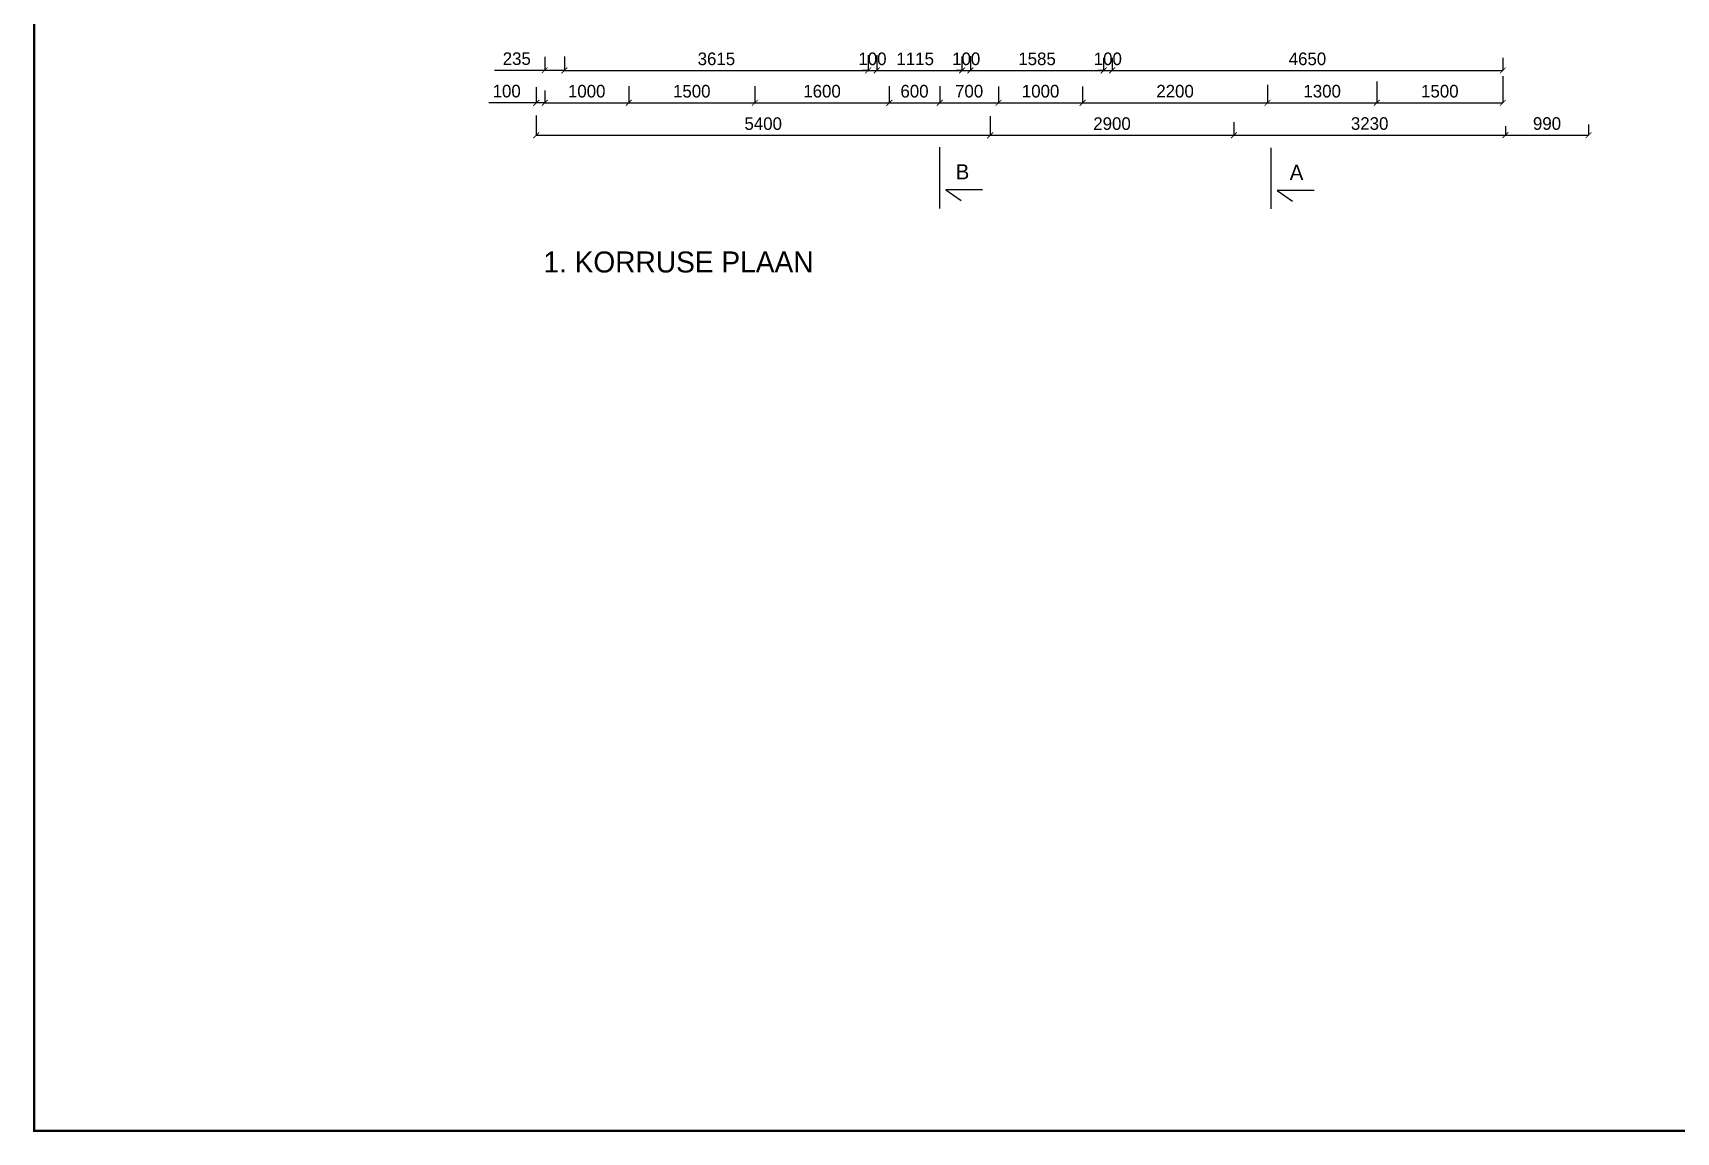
# Model space of a CAD drawing. Header units: millimetres. Extents: x -183747 to 314141, y 291435 to 411008.
# Drawn here: x 48189 to 67739, y 371139 to 384222 of the extents above; entities that cross this region are included whole.
import ezdxf

# ---------------------------------------------------------------- set-up
doc = ezdxf.new("R2010")
doc.units = ezdxf.units.MM
for name, color, linetype in [('pun', 1, 'Continuous'), ('raam', 7, 'Continuous'), ('TEKST', 7, 'Continuous'), ('uks', 5, 'Continuous')]:
    doc.layers.add(name, color=color, linetype=linetype)
doc.dimstyles.new('ISO-25', dxfattribs={"dimtxt": 2.5, "dimasz": 2.5, "dimexe": 1.25, "dimexo": 0.625, "dimgap": 6.25, "dimtad": 1, "dimdec": 0, "dimtxsty": 'Standard', "dimcen": 2.5, "dimadec": 0, "dimazin": 0, "dimtfac": 1, "dimtdec": 0, "dimtmove": 0, "dimatfit": 3, "dimfxl": 0, "dimarcsym": 0})

# ---------------------------------------------------------------- blocks, each defined once
blk = doc.blocks.new('ca3l')
at = {"color": 0, "linetype": 'ByBlock', "const_width": 0.14}
blk.add_lwpolyline([(192, 0), (192, 143), (0, 143), (0, 0)], close=True, dxfattribs=at)
blk = doc.blocks.new('_ArchTick')
at = {"color": 0, "linetype": 'ByBlock', "const_width": 0.15}
blk.add_lwpolyline([(-0.5, -0.5), (0.5, 0.5)], dxfattribs=at)
blk = doc.blocks.new('*D135')
at = {"layer": 'Defpoints', "color": 0}
for p in [(62878, 383608), (64178, 383650), (64178, 383390)]:
    blk.add_point(p, dxfattribs=at)
at = {"layer": 'pun', "color": 0, "lineweight": -2}
for p, q in [((62878, 383602), (62878, 383388)), ((64178, 383643), (64178, 383388)), ((62878, 383390), (64178, 383390))]:
    blk.add_line(p, q, dxfattribs=at)
at = {"layer": 'pun', "color": 0, "lineweight": -2, "xscale": 70, "yscale": 70, "zscale": 70, "rotation": 180}
blk.add_blockref('_ArchTick', (62878, 383390), dxfattribs=at)
at = {"layer": 'pun', "color": 0, "lineweight": -2, "xscale": 70, "yscale": 70, "zscale": 70}
blk.add_blockref('_ArchTick', (64178, 383390), dxfattribs=at)
at = {"layer": 'pun', "color": 0, "insert": (63528, 383527), "char_height": 150, "attachment_point": 5}
blk.add_mtext('1300', dxfattribs=at)
blk = doc.blocks.new('*D134')
at = {"layer": 'Defpoints', "color": 0}
for p in [(60678, 383584), (62878, 383486), (62878, 383390)]:
    blk.add_point(p, dxfattribs=at)
at = {"layer": 'pun', "color": 0, "lineweight": -2}
for p, q in [((60678, 383577), (60678, 383388)), ((60678, 383390), (62878, 383390)), ((62878, 383479), (62878, 383388))]:
    blk.add_line(p, q, dxfattribs=at)
at = {"layer": 'pun', "color": 0, "lineweight": -2, "xscale": 70, "yscale": 70, "zscale": 70, "rotation": 180}
blk.add_blockref('_ArchTick', (60678, 383390), dxfattribs=at)
at = {"layer": 'pun', "color": 0, "lineweight": -2, "xscale": 70, "yscale": 70, "zscale": 70}
blk.add_blockref('_ArchTick', (62878, 383390), dxfattribs=at)
at = {"layer": 'pun', "color": 0, "insert": (61778, 383527), "char_height": 150, "attachment_point": 5}
blk.add_mtext('2200', dxfattribs=at)
blk = doc.blocks.new('*D133')
at = {"layer": 'Defpoints', "color": 0}
for p in [(60928, 383923), (61028, 383929), (61028, 383775)]:
    blk.add_point(p, dxfattribs=at)
at = {"layer": 'pun', "color": 0, "lineweight": -2}
for p, q in [((60928, 383917), (60928, 383773)), ((61028, 383923), (61028, 383773)), ((60928, 383775), (60858, 383775)), ((60928, 383775), (61028, 383775)), ((61028, 383775), (61098, 383775))]:
    blk.add_line(p, q, dxfattribs=at)
at = {"layer": 'pun', "color": 0, "lineweight": -2, "xscale": 70, "yscale": 70, "zscale": 70}
blk.add_blockref('_ArchTick', (60928, 383775), dxfattribs=at)
at = {"layer": 'pun', "color": 0, "lineweight": -2, "xscale": 70, "yscale": 70, "zscale": 70, "rotation": 180}
blk.add_blockref('_ArchTick', (61028, 383775), dxfattribs=at)
at = {"layer": 'pun', "color": 0, "insert": (60978, 383912), "char_height": 150, "attachment_point": 5}
blk.add_mtext('100', dxfattribs=at)
blk = doc.blocks.new('*D132')
at = {"layer": 'Defpoints', "color": 0}
for p in [(59678, 383590), (60678, 383590), (60678, 383390)]:
    blk.add_point(p, dxfattribs=at)
at = {"layer": 'pun', "color": 0, "lineweight": -2}
for p, q in [((59678, 383584), (59678, 383388)), ((60678, 383584), (60678, 383388)), ((59678, 383390), (60678, 383390))]:
    blk.add_line(p, q, dxfattribs=at)
at = {"layer": 'pun', "color": 0, "lineweight": -2, "xscale": 70, "yscale": 70, "zscale": 70, "rotation": 180}
blk.add_blockref('_ArchTick', (59678, 383390), dxfattribs=at)
at = {"layer": 'pun', "color": 0, "lineweight": -2, "xscale": 70, "yscale": 70, "zscale": 70}
blk.add_blockref('_ArchTick', (60678, 383390), dxfattribs=at)
at = {"layer": 'pun', "color": 0, "insert": (60178, 383527), "char_height": 150, "attachment_point": 5}
blk.add_mtext('1000', dxfattribs=at)
blk = doc.blocks.new('*D130')
at = {"layer": 'Defpoints', "color": 0}
for p in [(61028, 383929), (65678, 383929), (65678, 383775)]:
    blk.add_point(p, dxfattribs=at)
at = {"layer": 'pun', "color": 0, "lineweight": -2}
for p, q in [((61028, 383923), (61028, 383773)), ((65678, 383923), (65678, 383773)), ((61028, 383775), (65678, 383775))]:
    blk.add_line(p, q, dxfattribs=at)
at = {"layer": 'pun', "color": 0, "lineweight": -2, "xscale": 70, "yscale": 70, "zscale": 70, "rotation": 180}
blk.add_blockref('_ArchTick', (61028, 383775), dxfattribs=at)
at = {"layer": 'pun', "color": 0, "lineweight": -2, "xscale": 70, "yscale": 70, "zscale": 70}
blk.add_blockref('_ArchTick', (65678, 383775), dxfattribs=at)
at = {"layer": 'pun', "color": 0, "insert": (63353, 383912), "char_height": 150, "attachment_point": 5}
blk.add_mtext('4650', dxfattribs=at)
blk = doc.blocks.new('*D129')
at = {"layer": 'Defpoints', "color": 0}
for p in [(65678, 383713), (64178, 383486), (65678, 383390)]:
    blk.add_point(p, dxfattribs=at)
at = {"layer": 'pun', "color": 0, "lineweight": -2}
for p, q in [((65678, 383707), (65678, 383388)), ((64178, 383479), (64178, 383388)), ((64178, 383390), (65678, 383390))]:
    blk.add_line(p, q, dxfattribs=at)
at = {"layer": 'pun', "color": 0, "lineweight": -2, "xscale": 70, "yscale": 70, "zscale": 70, "rotation": 180}
blk.add_blockref('_ArchTick', (64178, 383390), dxfattribs=at)
at = {"layer": 'pun', "color": 0, "lineweight": -2, "xscale": 70, "yscale": 70, "zscale": 70}
blk.add_blockref('_ArchTick', (65678, 383390), dxfattribs=at)
at = {"layer": 'pun', "color": 0, "insert": (64928, 383527), "char_height": 150, "attachment_point": 5}
blk.add_mtext('1500', dxfattribs=at)
blk = doc.blocks.new('*D120')
at = {"layer": 'Defpoints', "color": 0}
for p in [(56779, 383592), (58378, 383592), (58378, 383390)]:
    blk.add_point(p, dxfattribs=at)
at = {"layer": 'pun', "color": 0, "lineweight": -2}
for p, q in [((56779, 383586), (56779, 383388)), ((58378, 383586), (58378, 383388)), ((56779, 383390), (58378, 383390))]:
    blk.add_line(p, q, dxfattribs=at)
at = {"layer": 'pun', "color": 0, "lineweight": -2, "xscale": 70, "yscale": 70, "zscale": 70, "rotation": 180}
blk.add_blockref('_ArchTick', (56779, 383390), dxfattribs=at)
at = {"layer": 'pun', "color": 0, "lineweight": -2, "xscale": 70, "yscale": 70, "zscale": 70}
blk.add_blockref('_ArchTick', (58378, 383390), dxfattribs=at)
at = {"layer": 'pun', "color": 0, "insert": (57578, 383527), "char_height": 150, "attachment_point": 5}
blk.add_mtext('1600', dxfattribs=at)
blk = doc.blocks.new('*D119')
at = {"layer": 'Defpoints', "color": 0}
for p in [(58128, 383962), (58228, 383962), (58228, 383775)]:
    blk.add_point(p, dxfattribs=at)
at = {"layer": 'pun', "color": 0, "lineweight": -2}
for p, q in [((58128, 383956), (58128, 383773)), ((58228, 383956), (58228, 383773)), ((58128, 383775), (58058, 383775)), ((58128, 383775), (58228, 383775)), ((58228, 383775), (58298, 383775))]:
    blk.add_line(p, q, dxfattribs=at)
at = {"layer": 'pun', "color": 0, "lineweight": -2, "xscale": 70, "yscale": 70, "zscale": 70}
blk.add_blockref('_ArchTick', (58128, 383775), dxfattribs=at)
at = {"layer": 'pun', "color": 0, "lineweight": -2, "xscale": 70, "yscale": 70, "zscale": 70, "rotation": 180}
blk.add_blockref('_ArchTick', (58228, 383775), dxfattribs=at)
at = {"layer": 'pun', "color": 0, "insert": (58178, 383912), "char_height": 150, "attachment_point": 5}
blk.add_mtext('100', dxfattribs=at)
blk = doc.blocks.new('*D118')
at = {"layer": 'Defpoints', "color": 0}
for p in [(59243, 383947), (59343, 383952), (59343, 383775)]:
    blk.add_point(p, dxfattribs=at)
at = {"layer": 'pun', "color": 0, "lineweight": -2}
for p, q in [((59243, 383941), (59243, 383773)), ((59343, 383946), (59343, 383773)), ((59243, 383775), (59173, 383775)), ((59243, 383775), (59343, 383775)), ((59343, 383775), (59413, 383775))]:
    blk.add_line(p, q, dxfattribs=at)
at = {"layer": 'pun', "color": 0, "lineweight": -2, "xscale": 70, "yscale": 70, "zscale": 70}
blk.add_blockref('_ArchTick', (59243, 383775), dxfattribs=at)
at = {"layer": 'pun', "color": 0, "lineweight": -2, "xscale": 70, "yscale": 70, "zscale": 70, "rotation": 180}
blk.add_blockref('_ArchTick', (59343, 383775), dxfattribs=at)
at = {"layer": 'pun', "color": 0, "insert": (59293, 383912), "char_height": 150, "attachment_point": 5}
blk.add_mtext('100', dxfattribs=at)
blk = doc.blocks.new('*D117')
at = {"layer": 'Defpoints', "color": 0}
for p in [(58978, 383592), (59678, 383590), (59678, 383390)]:
    blk.add_point(p, dxfattribs=at)
at = {"layer": 'pun', "color": 0, "lineweight": -2}
for p, q in [((58978, 383586), (58978, 383388)), ((59678, 383584), (59678, 383388)), ((58978, 383390), (59678, 383390))]:
    blk.add_line(p, q, dxfattribs=at)
at = {"layer": 'pun', "color": 0, "lineweight": -2, "xscale": 70, "yscale": 70, "zscale": 70, "rotation": 180}
blk.add_blockref('_ArchTick', (58978, 383390), dxfattribs=at)
at = {"layer": 'pun', "color": 0, "lineweight": -2, "xscale": 70, "yscale": 70, "zscale": 70}
blk.add_blockref('_ArchTick', (59678, 383390), dxfattribs=at)
at = {"layer": 'pun', "color": 0, "insert": (59328, 383527), "char_height": 150, "attachment_point": 5}
blk.add_mtext('700', dxfattribs=at)
blk = doc.blocks.new('*D116')
at = {"layer": 'Defpoints', "color": 0}
for p in [(58128, 383962), (59243, 383947), (59243, 383775)]:
    blk.add_point(p, dxfattribs=at)
at = {"layer": 'pun', "color": 0, "lineweight": -2}
for p, q in [((58128, 383956), (58128, 383773)), ((59243, 383941), (59243, 383773)), ((58128, 383775), (59243, 383775))]:
    blk.add_line(p, q, dxfattribs=at)
at = {"layer": 'pun', "color": 0, "lineweight": -2, "xscale": 70, "yscale": 70, "zscale": 70, "rotation": 180}
blk.add_blockref('_ArchTick', (58128, 383775), dxfattribs=at)
at = {"layer": 'pun', "color": 0, "lineweight": -2, "xscale": 70, "yscale": 70, "zscale": 70}
blk.add_blockref('_ArchTick', (59243, 383775), dxfattribs=at)
at = {"layer": 'pun', "color": 0, "insert": (58686, 383912), "char_height": 150, "attachment_point": 5}
blk.add_mtext('1115', dxfattribs=at)
blk = doc.blocks.new('*D115')
at = {"layer": 'Defpoints', "color": 0}
for p in [(58378, 383592), (58978, 383592), (58978, 383390)]:
    blk.add_point(p, dxfattribs=at)
at = {"layer": 'pun', "color": 0, "lineweight": -2}
for p, q in [((58378, 383586), (58378, 383388)), ((58978, 383586), (58978, 383388)), ((58378, 383390), (58978, 383390))]:
    blk.add_line(p, q, dxfattribs=at)
at = {"layer": 'pun', "color": 0, "lineweight": -2, "xscale": 70, "yscale": 70, "zscale": 70, "rotation": 180}
blk.add_blockref('_ArchTick', (58378, 383390), dxfattribs=at)
at = {"layer": 'pun', "color": 0, "lineweight": -2, "xscale": 70, "yscale": 70, "zscale": 70}
blk.add_blockref('_ArchTick', (58978, 383390), dxfattribs=at)
at = {"layer": 'pun', "color": 0, "insert": (58678, 383527), "char_height": 150, "attachment_point": 5}
blk.add_mtext('600', dxfattribs=at)
blk = doc.blocks.new('*D114')
at = {"layer": 'Defpoints', "color": 0}
for p in [(59343, 383946), (60928, 383929), (60928, 383775)]:
    blk.add_point(p, dxfattribs=at)
at = {"layer": 'pun', "color": 0, "lineweight": -2}
for p, q in [((59343, 383939), (59343, 383773)), ((60928, 383923), (60928, 383773)), ((59343, 383775), (60928, 383775))]:
    blk.add_line(p, q, dxfattribs=at)
at = {"layer": 'pun', "color": 0, "lineweight": -2, "xscale": 70, "yscale": 70, "zscale": 70, "rotation": 180}
blk.add_blockref('_ArchTick', (59343, 383775), dxfattribs=at)
at = {"layer": 'pun', "color": 0, "lineweight": -2, "xscale": 70, "yscale": 70, "zscale": 70}
blk.add_blockref('_ArchTick', (60928, 383775), dxfattribs=at)
at = {"layer": 'pun', "color": 0, "insert": (60136, 383912), "char_height": 150, "attachment_point": 5}
blk.add_mtext('1585', dxfattribs=at)
blk = doc.blocks.new('*D106')
at = {"layer": 'Defpoints', "color": 0}
for p in [(54278, 383942), (54513, 383947), (54513, 383776)]:
    blk.add_point(p, dxfattribs=at)
at = {"layer": 'pun', "color": 0, "lineweight": -2}
for p, q in [((54278, 383936), (54278, 383775)), ((54513, 383941), (54513, 383775)), ((54278, 383776), (53683, 383776)), ((54513, 383776), (54278, 383776))]:
    blk.add_line(p, q, dxfattribs=at)
at = {"layer": 'pun', "color": 0, "lineweight": -2, "xscale": 70, "yscale": 70, "zscale": 70, "rotation": 180}
blk.add_blockref('_ArchTick', (54278, 383776), dxfattribs=at)
at = {"layer": 'pun', "color": 0, "lineweight": -2, "xscale": 70, "yscale": 70, "zscale": 70}
blk.add_blockref('_ArchTick', (54513, 383776), dxfattribs=at)
at = {"layer": 'pun', "color": 0, "insert": (53946, 383914), "char_height": 150, "attachment_point": 5}
blk.add_mtext('235', dxfattribs=at)
blk = doc.blocks.new('*D105')
at = {"layer": 'Defpoints', "color": 0}
for p in [(54278, 383542), (55278, 383542), (55278, 383390)]:
    blk.add_point(p, dxfattribs=at)
at = {"layer": 'pun', "color": 0, "lineweight": -2}
for p, q in [((54278, 383536), (54278, 383388)), ((54278, 383390), (55278, 383390)), ((55278, 383536), (55278, 383388))]:
    blk.add_line(p, q, dxfattribs=at)
at = {"layer": 'pun', "color": 0, "lineweight": -2, "xscale": 70, "yscale": 70, "zscale": 70, "rotation": 180}
blk.add_blockref('_ArchTick', (54278, 383390), dxfattribs=at)
at = {"layer": 'pun', "color": 0, "lineweight": -2, "xscale": 70, "yscale": 70, "zscale": 70}
blk.add_blockref('_ArchTick', (55278, 383390), dxfattribs=at)
at = {"layer": 'pun', "color": 0, "insert": (54778, 383527), "char_height": 150, "attachment_point": 5}
blk.add_mtext('1000', dxfattribs=at)
blk = doc.blocks.new('*D98')
at = {"layer": 'Defpoints', "color": 0}
for p in [(54513, 383947), (58128, 383962), (58128, 383775)]:
    blk.add_point(p, dxfattribs=at)
at = {"layer": 'pun', "color": 0, "lineweight": -2}
for p, q in [((54513, 383941), (54513, 383773)), ((58128, 383956), (58128, 383773)), ((54513, 383775), (58128, 383775))]:
    blk.add_line(p, q, dxfattribs=at)
at = {"layer": 'pun', "color": 0, "lineweight": -2, "xscale": 70, "yscale": 70, "zscale": 70, "rotation": 180}
blk.add_blockref('_ArchTick', (54513, 383775), dxfattribs=at)
at = {"layer": 'pun', "color": 0, "lineweight": -2, "xscale": 70, "yscale": 70, "zscale": 70}
blk.add_blockref('_ArchTick', (58128, 383775), dxfattribs=at)
at = {"layer": 'pun', "color": 0, "insert": (56321, 383912), "char_height": 150, "attachment_point": 5}
blk.add_mtext('3615', dxfattribs=at)
blk = doc.blocks.new('*D97')
at = {"layer": 'Defpoints', "color": 0}
for p in [(55278, 383592), (56779, 383586), (56779, 383390)]:
    blk.add_point(p, dxfattribs=at)
at = {"layer": 'pun', "color": 0, "lineweight": -2}
for p, q in [((55278, 383586), (55278, 383388)), ((55278, 383390), (56779, 383390)), ((56779, 383579), (56779, 383388))]:
    blk.add_line(p, q, dxfattribs=at)
at = {"layer": 'pun', "color": 0, "lineweight": -2, "xscale": 70, "yscale": 70, "zscale": 70, "rotation": 180}
blk.add_blockref('_ArchTick', (55278, 383390), dxfattribs=at)
at = {"layer": 'pun', "color": 0, "lineweight": -2, "xscale": 70, "yscale": 70, "zscale": 70}
blk.add_blockref('_ArchTick', (56779, 383390), dxfattribs=at)
at = {"layer": 'pun', "color": 0, "insert": (56028, 383527), "char_height": 150, "attachment_point": 5}
blk.add_mtext('1500', dxfattribs=at)
blk = doc.blocks.new('*D215')
at = {"layer": 'Defpoints', "color": 0}
for p in [(59578, 383237), (62478, 383167), (62478, 383003)]:
    blk.add_point(p, dxfattribs=at)
at = {"layer": 'pun', "color": 0, "lineweight": -2}
for p, q in [((59578, 383231), (59578, 383002)), ((59578, 383003), (62478, 383003)), ((62478, 383161), (62478, 383002))]:
    blk.add_line(p, q, dxfattribs=at)
at = {"layer": 'pun', "color": 0, "lineweight": -2, "xscale": 70, "yscale": 70, "zscale": 70, "rotation": 180}
blk.add_blockref('_ArchTick', (59578, 383003), dxfattribs=at)
at = {"layer": 'pun', "color": 0, "lineweight": -2, "xscale": 70, "yscale": 70, "zscale": 70}
blk.add_blockref('_ArchTick', (62478, 383003), dxfattribs=at)
at = {"layer": 'pun', "color": 0, "insert": (61028, 383141), "char_height": 150, "attachment_point": 5}
blk.add_mtext('2900', dxfattribs=at)
blk = doc.blocks.new('*D214')
at = {"layer": 'Defpoints', "color": 0}
for p in [(54178, 383244), (59578, 383237), (59578, 383003)]:
    blk.add_point(p, dxfattribs=at)
at = {"layer": 'pun', "color": 0, "lineweight": -2}
for p, q in [((54178, 383237), (54178, 383002)), ((59578, 383231), (59578, 383002)), ((54178, 383003), (59578, 383003))]:
    blk.add_line(p, q, dxfattribs=at)
at = {"layer": 'pun', "color": 0, "lineweight": -2, "xscale": 70, "yscale": 70, "zscale": 70, "rotation": 180}
blk.add_blockref('_ArchTick', (54178, 383003), dxfattribs=at)
at = {"layer": 'pun', "color": 0, "lineweight": -2, "xscale": 70, "yscale": 70, "zscale": 70}
blk.add_blockref('_ArchTick', (59578, 383003), dxfattribs=at)
at = {"layer": 'pun', "color": 0, "insert": (56878, 383141), "char_height": 150, "attachment_point": 5}
blk.add_mtext('5400', dxfattribs=at)
blk = doc.blocks.new('*D217')
at = {"layer": 'Defpoints', "color": 0}
for p in [(62478, 383167), (65708, 383118), (65708, 383005)]:
    blk.add_point(p, dxfattribs=at)
at = {"layer": 'pun', "color": 0, "lineweight": -2}
for p, q in [((62478, 383161), (62478, 383003)), ((62478, 383005), (65708, 383005)), ((65708, 383112), (65708, 383003))]:
    blk.add_line(p, q, dxfattribs=at)
at = {"layer": 'pun', "color": 0, "lineweight": -2, "xscale": 70, "yscale": 70, "zscale": 70, "rotation": 180}
blk.add_blockref('_ArchTick', (62478, 383005), dxfattribs=at)
at = {"layer": 'pun', "color": 0, "lineweight": -2, "xscale": 70, "yscale": 70, "zscale": 70}
blk.add_blockref('_ArchTick', (65708, 383005), dxfattribs=at)
at = {"layer": 'pun', "color": 0, "insert": (64093, 383142), "char_height": 150, "attachment_point": 5}
blk.add_mtext('3230', dxfattribs=at)
blk = doc.blocks.new('*D216')
at = {"layer": 'Defpoints', "color": 0}
for p in [(65708, 383118), (66697, 383139), (66697, 383005)]:
    blk.add_point(p, dxfattribs=at)
at = {"layer": 'pun', "color": 0, "lineweight": -2}
for p, q in [((65708, 383112), (65708, 383003)), ((65708, 383005), (66697, 383005)), ((66697, 383132), (66697, 383003))]:
    blk.add_line(p, q, dxfattribs=at)
at = {"layer": 'pun', "color": 0, "lineweight": -2, "xscale": 70, "yscale": 70, "zscale": 70, "rotation": 180}
blk.add_blockref('_ArchTick', (65708, 383005), dxfattribs=at)
at = {"layer": 'pun', "color": 0, "lineweight": -2, "xscale": 70, "yscale": 70, "zscale": 70}
blk.add_blockref('_ArchTick', (66697, 383005), dxfattribs=at)
at = {"layer": 'pun', "color": 0, "insert": (66203, 383142), "char_height": 150, "attachment_point": 5}
blk.add_mtext('990', dxfattribs=at)
blk = doc.blocks.new('*D220')
at = {"layer": 'Defpoints', "color": 0}
for p in [(54178, 383582), (54278, 383542), (54278, 383390)]:
    blk.add_point(p, dxfattribs=at)
at = {"layer": 'pun', "color": 0, "lineweight": -2}
for p, q in [((54178, 383390), (53613, 383390)), ((54178, 383576), (54178, 383389)), ((54278, 383390), (54178, 383390)), ((54278, 383536), (54278, 383389)), ((54278, 383390), (54348, 383390))]:
    blk.add_line(p, q, dxfattribs=at)
at = {"layer": 'pun', "color": 0, "lineweight": -2, "xscale": 70, "yscale": 70, "zscale": 70}
blk.add_blockref('_ArchTick', (54178, 383390), dxfattribs=at)
at = {"layer": 'pun', "color": 0, "lineweight": -2, "xscale": 70, "yscale": 70, "zscale": 70, "rotation": 180}
blk.add_blockref('_ArchTick', (54278, 383390), dxfattribs=at)
at = {"layer": 'pun', "color": 0, "insert": (53826, 383528), "char_height": 150, "attachment_point": 5}
blk.add_mtext('100', dxfattribs=at)

msp = doc.modelspace()

# ---------------------------------------------------------------- linework, layer by layer
at = {"layer": 'uks'}
for p, q in [((58978.01355, 382132.83891), (58978.01355, 382861.56739)), ((62921.52952, 382126.86197), (62921.52952, 382855.59045)), ((59050.60785, 382352.39828), (59232.6876, 382225.106)), ((59487.5993, 382352.39828), (59050.60785, 382352.39828)), ((62994.12382, 382346.42134), (63176.20358, 382219.12906)), ((63431.11527, 382346.42134), (62994.12382, 382346.42134))]:
    msp.add_line(p, q, dxfattribs=at)

# ---------------------------------------------------------------- block references
at = {"layer": 'raam', "ltscale": 0.5, "xscale": 200, "yscale": 200, "zscale": 200}
msp.add_blockref('ca3l', (48202.86522, 371153.05358), dxfattribs=at)

# ---------------------------------------------------------------- texts
at = {"layer": 'TEKST'}
msp.add_text('1. KORRUSE PLAAN', height=250, dxfattribs=at).set_placement((54262.76845, 381370.29839))
at = {"layer": 'uks'}
for s, p in [('B', (59169.0288, 382478.6839)), ('A', (63143.03334, 382472.70697))]:
    msp.add_text(s, height=180, dxfattribs=at).set_placement(p)

# ---------------------------------------------------------------- dimensions: what is measured, and where the dimension line sits
at = {"layer": 'pun'}
for base, p1, p2, picture, middle in [((54513.01355, 383776.33332), (54278.01355, 383941.92), (54513.01355, 383947.20667), '*D106', (53945.51355, 383776.33332)), ((59343.01355, 383774.69316), (59243.01355, 383947.20667), (59343.01355, 383951.98313), '*D118', (59293.01355, 383774.69316)), ((54278.01355, 383390.03972), (54178.01355, 383581.81853), (54278.01355, 383541.98947), '*D220', (53825.51355, 383390.03972))]:
    dim = msp.add_linear_dim(base=base, p1=p1, p2=p2, dimstyle='ISO-25', override={"dimtxt": 150, "dimasz": 70, "dimexo": 6.25, "dimgap": 62.5, "dimrnd": 5, "dimblk1": 'ArchTick', "dimblk2": 'ArchTick', "dimsah": 1, "dimtix": 1}, dxfattribs=at)
    dim.commit()
    dim.dimension.update_dxf_attribs({"geometry": picture, "text_midpoint": middle, "dimtype": 160})
for base, p1, p2, picture, middle in [((58128.01355, 383774.69316), (54513.01355, 383947.20667), (58128.01355, 383962.20667), '*D98', (56320.51355, 383912.19316)), ((58228.01355, 383774.69316), (58128.01355, 383962.20667), (58228.01355, 383962.20667), '*D119', (58178.01355, 383912.19316)), ((59243.01355, 383774.69316), (58128.01355, 383962.20667), (59243.01355, 383947.20667), '*D116', (58685.51355, 383912.19316)), ((60928.01355, 383774.69316), (59343.01355, 383945.73313), (60928.01355, 383929.22502), '*D114', (60135.51355, 383912.19316)), ((61028.01355, 383774.69316), (60928.01355, 383922.97502), (61028.01355, 383929.05968), '*D133', (60978.01355, 383912.19316)), ((65678.01355, 383774.69316), (61028.01355, 383929.05968), (65678.01355, 383929.22502), '*D130', (63353.01355, 383912.19316)), ((55278.01355, 383389.68096), (54278.01355, 383541.98947), (55278.01355, 383541.98947), '*D105', (54778.01355, 383527.18096)), ((56778.63855, 383389.68096), (55278.01355, 383591.98947), (56778.63855, 383585.73947), '*D97', (56028.32605, 383527.18096)), ((58378.01355, 383389.68096), (56778.63855, 383591.98947), (58378.01355, 383591.98947), '*D120', (57578.32605, 383527.18096)), ((58978.01355, 383389.68096), (58378.01355, 383591.98947), (58978.01355, 383591.98947), '*D115', (58678.01355, 383527.18096)), ((59678.01355, 383389.68096), (58978.01355, 383591.98947), (59678.01355, 383589.81409), '*D117', (59328.01355, 383527.18096)), ((60678.01355, 383389.68096), (59678.01355, 383589.81409), (60678.01355, 383589.81409), '*D132', (60178.01355, 383527.18096)), ((62878.01355, 383389.68096), (60678.01355, 383583.56409), (62878.01355, 383485.66161), '*D134', (61778.01355, 383527.18096)), ((64178.01355, 383389.68096), (62878.01355, 383607.88206), (64178.01355, 383649.51632), '*D135', (63528.01355, 383527.18096)), ((65678.01355, 383389.68096), (64178.01355, 383485.66161), (65678.01355, 383713.43548), '*D129', (64928.01355, 383527.18096)), ((59578.01355, 383003.32973), (54178.01355, 383243.68131), (59578.01355, 383237.43131), '*D214', (56878.01355, 383140.82973)), ((62478.01355, 383003.32973), (59578.01355, 383237.43131), (62478.01355, 383167.25552), '*D215', (61028.01355, 383140.82973)), ((65707.79334, 383004.57973), (62478.01355, 383167.25552), (65707.79334, 383117.88052), '*D217', (64092.90344, 383142.07973)), ((66697.25236, 383004.57973), (65707.79334, 383117.88052), (66697.25236, 383138.69167), '*D216', (66202.52285, 383142.07973))]:
    dim = msp.add_linear_dim(base=base, p1=p1, p2=p2, dimstyle='ISO-25', override={"dimtxt": 150, "dimasz": 70, "dimexo": 6.25, "dimgap": 62.5, "dimrnd": 5, "dimblk1": 'ArchTick', "dimblk2": 'ArchTick', "dimsah": 1, "dimtix": 1}, dxfattribs=at)
    dim.commit()
    dim.dimension.update_dxf_attribs({"geometry": picture, "text_midpoint": middle})

doc.saveas('drawing.dxf')
